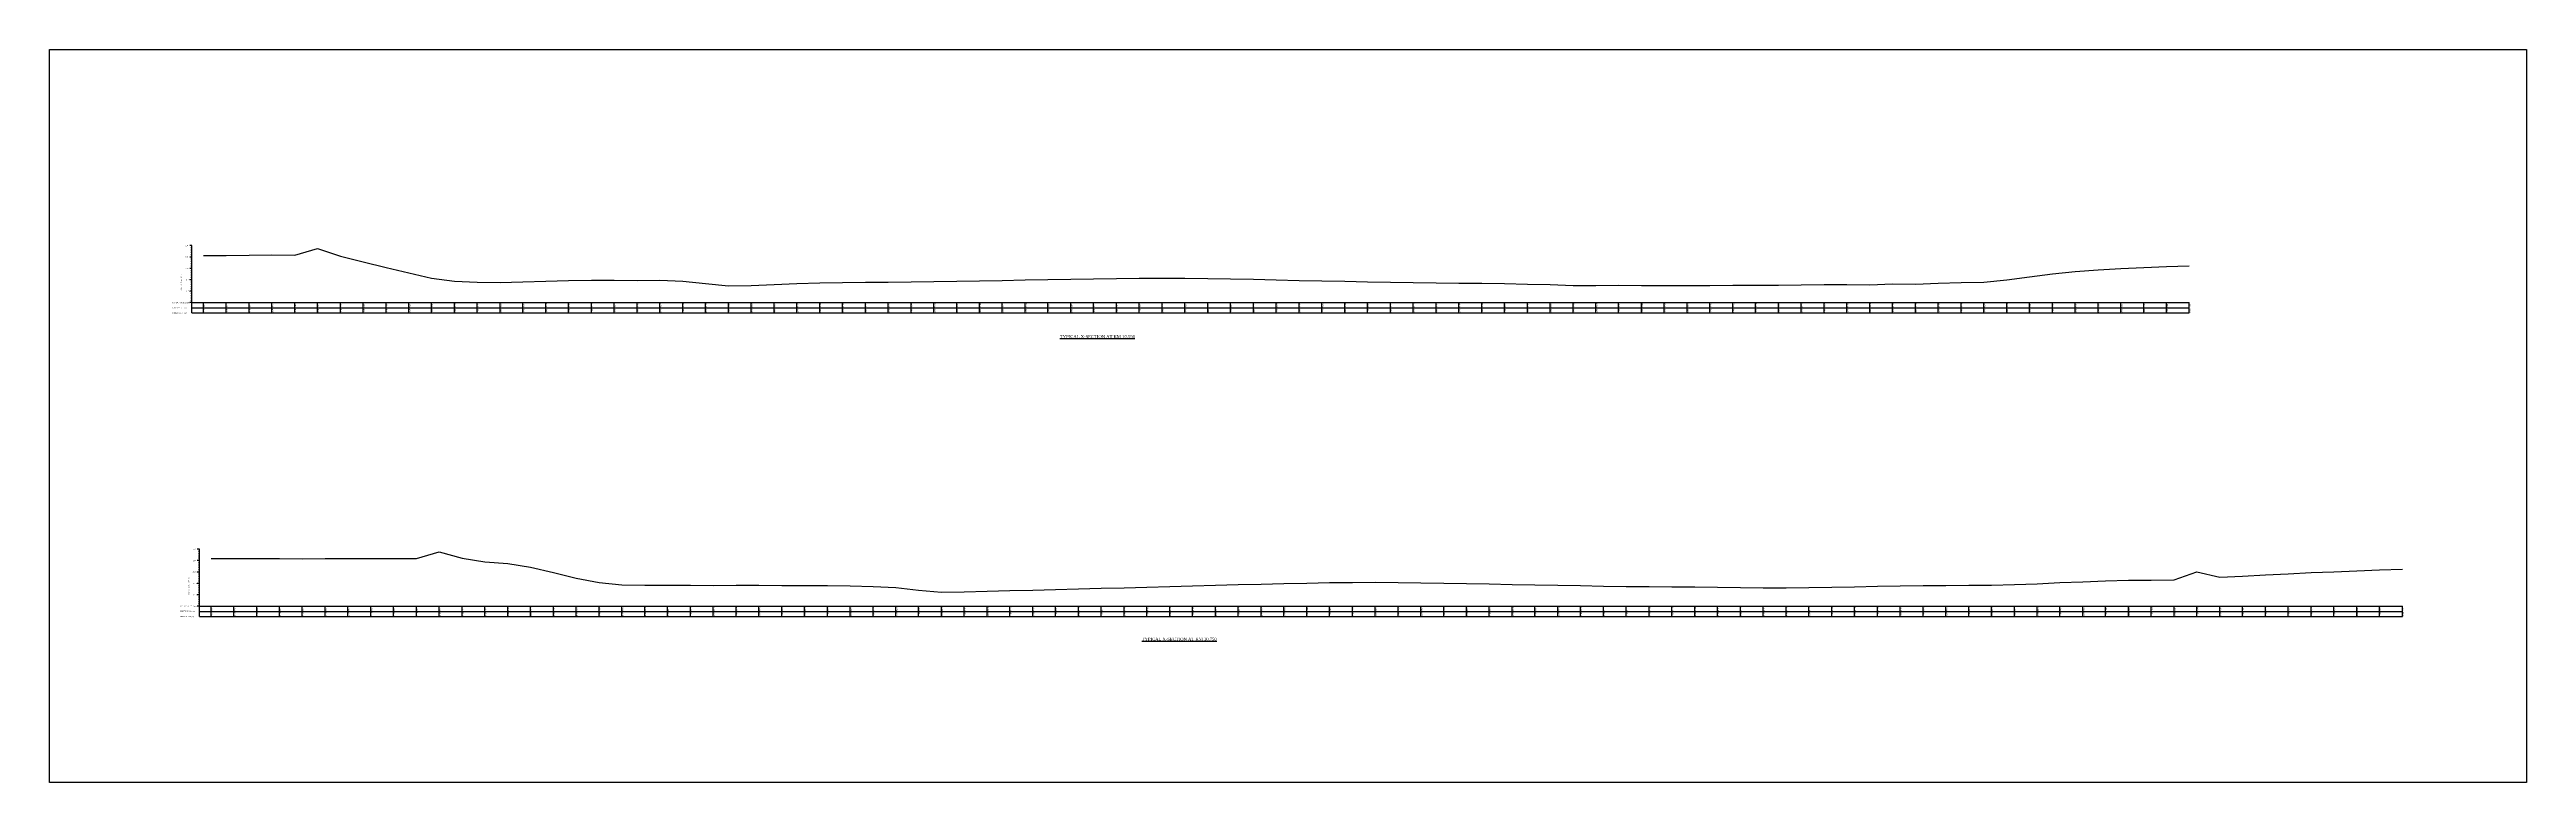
# Model space of a CAD drawing. Header units: metres. Extents: x -148477 to 168932, y -55673 to -2736.
# Drawn here: x -33064 to -31979, y -16709 to -16388 of the extents above; entities that cross this region are included whole.
import ezdxf

# ---------------------------------------------------------------- set-up
doc = ezdxf.new("R2010")
doc.units = ezdxf.units.M
doc.styles.add('liza', font='times.ttf', dxfattribs={"height": 2})
doc.styles.get("Standard").update_dxf_attribs({"font": 'times.ttf'})

msp = doc.modelspace()

# ---------------------------------------------------------------- linework, layer by layer
at = {"linetype": 'Continuous', "lineweight": -3, "ltscale": 0.5}
for p, q in [((-33001.3964, -16473.4748), (-33002.3964, -16473.4748)), ((-33001.3964, -16478.4748), (-33002.3964, -16478.4748)), ((-33001.3964, -16474.4748), (-33001.8964, -16474.4748)), ((-33001.3964, -16475.4748), (-33001.8964, -16475.4748)), ((-33001.3964, -16476.4748), (-33001.8964, -16476.4748)), ((-33001.3964, -16477.4748), (-33001.8964, -16477.4748)), ((-33001.3964, -16479.4748), (-33001.8964, -16479.4748)), ((-33001.3964, -16480.4748), (-33001.8964, -16480.4748)), ((-33001.3964, -16481.4748), (-33001.8964, -16481.4748)), ((-33001.3964, -16482.4748), (-33001.8964, -16482.4748)), ((-33001.3964, -16502.9748), (-33001.3964, -16473.4748)), ((-33001.3964, -16483.4748), (-33002.3964, -16483.4748)), ((-33001.3964, -16488.4748), (-33002.3964, -16488.4748)), ((-33001.3964, -16484.4748), (-33001.8964, -16484.4748)), ((-33001.3964, -16485.4748), (-33001.8964, -16485.4748)), ((-33001.3964, -16486.4748), (-33001.8964, -16486.4748)), ((-33001.3964, -16487.4748), (-33001.8964, -16487.4748)), ((-33001.3964, -16489.4748), (-33001.8964, -16489.4748)), ((-33001.3964, -16490.4748), (-33001.8964, -16490.4748)), ((-33001.3964, -16491.4748), (-33001.8964, -16491.4748)), ((-33001.3964, -16492.4748), (-33001.8964, -16492.4748)), ((-33001.3964, -16493.4748), (-33002.3964, -16493.4748)), ((-33001.3964, -16498.4748), (-33002.3964, -16498.4748)), ((-33001.3964, -16494.4748), (-33001.8964, -16494.4748)), ((-33001.3964, -16495.4748), (-33001.8964, -16495.4748)), ((-33001.3964, -16496.4748), (-33001.8964, -16496.4748)), ((-33001.3964, -16497.4748), (-33001.8964, -16497.4748)), ((-33001.3964, -16498.4748), (-32126.3964, -16498.4748)), ((-33001.3964, -16500.7248), (-32126.3964, -16500.7248)), ((-33001.3964, -16502.9748), (-32126.3964, -16502.9748)), ((-32996.3964, -16502.9748), (-32996.3964, -16498.4748)), ((-32986.3964, -16502.9748), (-32986.3964, -16498.4748)), ((-32976.3964, -16502.9748), (-32976.3964, -16498.4748)), ((-32966.3964, -16502.9748), (-32966.3964, -16498.4748)), ((-32956.3964, -16502.9748), (-32956.3964, -16498.4748)), ((-32946.3964, -16502.9748), (-32946.3964, -16498.4748)), ((-32936.3964, -16502.9748), (-32936.3964, -16498.4748)), ((-32926.3964, -16502.9748), (-32926.3964, -16498.4748)), ((-32916.3964, -16502.9748), (-32916.3964, -16498.4748)), ((-32906.3964, -16502.9748), (-32906.3964, -16498.4748)), ((-32896.3964, -16502.9748), (-32896.3964, -16498.4748)), ((-32886.3964, -16502.9748), (-32886.3964, -16498.4748)), ((-32876.3964, -16502.9748), (-32876.3964, -16498.4748)), ((-32866.3964, -16502.9748), (-32866.3964, -16498.4748)), ((-32856.3964, -16502.9748), (-32856.3964, -16498.4748)), ((-32846.3964, -16502.9748), (-32846.3964, -16498.4748)), ((-32836.3964, -16502.9748), (-32836.3964, -16498.4748)), ((-32826.3964, -16502.9748), (-32826.3964, -16498.4748)), ((-32816.3964, -16502.9748), (-32816.3964, -16498.4748)), ((-32806.3964, -16502.9748), (-32806.3964, -16498.4748)), ((-32796.3964, -16502.9748), (-32796.3964, -16498.4748)), ((-32786.3964, -16502.9748), (-32786.3964, -16498.4748)), ((-32776.3964, -16502.9748), (-32776.3964, -16498.4748)), ((-32766.3964, -16502.9748), (-32766.3964, -16498.4748)), ((-32756.3964, -16502.9748), (-32756.3964, -16498.4748)), ((-32746.3964, -16502.9748), (-32746.3964, -16498.4748)), ((-32736.3964, -16502.9748), (-32736.3964, -16498.4748)), ((-32726.3964, -16502.9748), (-32726.3964, -16498.4748)), ((-32716.3964, -16502.9748), (-32716.3964, -16498.4748)), ((-32706.3964, -16502.9748), (-32706.3964, -16498.4748)), ((-32696.3964, -16502.9748), (-32696.3964, -16498.4748)), ((-32686.3964, -16502.9748), (-32686.3964, -16498.4748)), ((-32676.3964, -16502.9748), (-32676.3964, -16498.4748)), ((-32666.3964, -16502.9748), (-32666.3964, -16498.4748)), ((-32656.3964, -16502.9748), (-32656.3964, -16498.4748)), ((-32646.3964, -16502.9748), (-32646.3964, -16498.4748)), ((-32636.3964, -16502.9748), (-32636.3964, -16498.4748)), ((-32626.3964, -16502.9748), (-32626.3964, -16498.4748)), ((-32616.3964, -16502.9748), (-32616.3964, -16498.4748)), ((-32606.3964, -16502.9748), (-32606.3964, -16498.4748)), ((-32596.3964, -16502.9748), (-32596.3964, -16498.4748)), ((-32586.3964, -16502.9748), (-32586.3964, -16498.4748)), ((-32576.3964, -16502.9748), (-32576.3964, -16498.4748)), ((-32566.3964, -16502.9748), (-32566.3964, -16498.4748)), ((-32556.3964, -16502.9748), (-32556.3964, -16498.4748)), ((-32546.3964, -16502.9748), (-32546.3964, -16498.4748)), ((-32536.3964, -16502.9748), (-32536.3964, -16498.4748)), ((-32526.3964, -16502.9748), (-32526.3964, -16498.4748)), ((-32516.3964, -16502.9748), (-32516.3964, -16498.4748)), ((-32506.3964, -16502.9748), (-32506.3964, -16498.4748)), ((-32496.3964, -16502.9748), (-32496.3964, -16498.4748)), ((-32486.3964, -16502.9748), (-32486.3964, -16498.4748)), ((-32476.3964, -16502.9748), (-32476.3964, -16498.4748)), ((-32466.3964, -16502.9748), (-32466.3964, -16498.4748)), ((-32456.3964, -16502.9748), (-32456.3964, -16498.4748)), ((-32446.3964, -16502.9748), (-32446.3964, -16498.4748)), ((-32436.3964, -16502.9748), (-32436.3964, -16498.4748)), ((-32426.3964, -16502.9748), (-32426.3964, -16498.4748)), ((-32416.3964, -16502.9748), (-32416.3964, -16498.4748)), ((-32406.3964, -16502.9748), (-32406.3964, -16498.4748)), ((-32396.3964, -16502.9748), (-32396.3964, -16498.4748)), ((-32386.3964, -16502.9748), (-32386.3964, -16498.4748)), ((-32376.3964, -16502.9748), (-32376.3964, -16498.4748)), ((-32366.3964, -16502.9748), (-32366.3964, -16498.4748)), ((-32356.3964, -16502.9748), (-32356.3964, -16498.4748)), ((-32346.3964, -16502.9748), (-32346.3964, -16498.4748)), ((-32336.3964, -16502.9748), (-32336.3964, -16498.4748)), ((-32326.3964, -16502.9748), (-32326.3964, -16498.4748)), ((-32316.3964, -16502.9748), (-32316.3964, -16498.4748)), ((-32306.3964, -16502.9748), (-32306.3964, -16498.4748)), ((-32296.3964, -16502.9748), (-32296.3964, -16498.4748)), ((-32286.3964, -16502.9748), (-32286.3964, -16498.4748)), ((-32276.3964, -16502.9748), (-32276.3964, -16498.4748)), ((-32266.3964, -16502.9748), (-32266.3964, -16498.4748)), ((-32256.3964, -16502.9748), (-32256.3964, -16498.4748)), ((-32246.3964, -16502.9748), (-32246.3964, -16498.4748)), ((-32236.3964, -16502.9748), (-32236.3964, -16498.4748)), ((-32226.3964, -16502.9748), (-32226.3964, -16498.4748)), ((-32216.3964, -16502.9748), (-32216.3964, -16498.4748)), ((-32206.3964, -16502.9748), (-32206.3964, -16498.4748)), ((-32196.3964, -16502.9748), (-32196.3964, -16498.4748)), ((-32186.3964, -16502.9748), (-32186.3964, -16498.4748)), ((-32176.3964, -16502.9748), (-32176.3964, -16498.4748)), ((-32166.3964, -16502.9748), (-32166.3964, -16498.4748)), ((-32156.3964, -16502.9748), (-32156.3964, -16498.4748)), ((-32146.3964, -16502.9748), (-32146.3964, -16498.4748)), ((-32136.3964, -16502.9748), (-32136.3964, -16498.4748)), ((-32126.3964, -16502.9748), (-32126.3964, -16498.4748)), ((-32998.0522, -16606.4967), (-32999.0522, -16606.4967)), ((-32998.0522, -16611.4967), (-32999.0522, -16611.4967)), ((-32998.0522, -16607.4967), (-32998.5522, -16607.4967)), ((-32998.0522, -16608.4967), (-32998.5522, -16608.4967)), ((-32998.0522, -16609.4967), (-32998.5522, -16609.4967)), ((-32998.0522, -16610.4967), (-32998.5522, -16610.4967)), ((-32998.0522, -16612.4967), (-32998.5522, -16612.4967)), ((-32998.0522, -16635.9967), (-32998.0522, -16606.4967)), ((-32998.0522, -16616.4967), (-32999.0522, -16616.4967)), ((-32998.0522, -16621.4967), (-32999.0522, -16621.4967)), ((-32998.0522, -16613.4967), (-32998.5522, -16613.4967)), ((-32998.0522, -16614.4967), (-32998.5522, -16614.4967)), ((-32998.0522, -16615.4967), (-32998.5522, -16615.4967)), ((-32998.0522, -16617.4967), (-32998.5522, -16617.4967)), ((-32998.0522, -16618.4967), (-32998.5522, -16618.4967)), ((-32998.0522, -16619.4967), (-32998.5522, -16619.4967)), ((-32998.0522, -16620.4967), (-32998.5522, -16620.4967)), ((-32998.0522, -16622.4967), (-32998.5522, -16622.4967)), ((-32998.0522, -16623.4967), (-32998.5522, -16623.4967)), ((-32998.0522, -16626.4967), (-32999.0522, -16626.4967)), ((-32998.0522, -16631.4967), (-32999.0522, -16631.4967)), ((-32998.0522, -16624.4967), (-32998.5522, -16624.4967)), ((-32998.0522, -16625.4967), (-32998.5522, -16625.4967)), ((-32998.0522, -16627.4967), (-32998.5522, -16627.4967)), ((-32998.0522, -16628.4967), (-32998.5522, -16628.4967)), ((-32998.0522, -16629.4967), (-32998.5522, -16629.4967)), ((-32998.0522, -16630.4967), (-32998.5522, -16630.4967)), ((-32998.0522, -16631.4967), (-32033.0522, -16631.4967)), ((-32998.0522, -16633.7467), (-32033.0522, -16633.7467)), ((-32993.0522, -16635.9967), (-32993.0522, -16631.4967)), ((-32983.0522, -16635.9967), (-32983.0522, -16631.4967)), ((-32973.0522, -16635.9967), (-32973.0522, -16631.4967)), ((-32963.0522, -16635.9967), (-32963.0522, -16631.4967)), ((-32953.0522, -16635.9967), (-32953.0522, -16631.4967)), ((-32943.0522, -16635.9967), (-32943.0522, -16631.4967)), ((-32933.0522, -16635.9967), (-32933.0522, -16631.4967)), ((-32923.0522, -16635.9967), (-32923.0522, -16631.4967)), ((-32913.0522, -16635.9967), (-32913.0522, -16631.4967)), ((-32903.0522, -16635.9967), (-32903.0522, -16631.4967)), ((-32893.0522, -16635.9967), (-32893.0522, -16631.4967)), ((-32883.0522, -16635.9967), (-32883.0522, -16631.4967)), ((-32873.0522, -16635.9967), (-32873.0522, -16631.4967)), ((-32863.0522, -16635.9967), (-32863.0522, -16631.4967)), ((-32853.0522, -16635.9967), (-32853.0522, -16631.4967)), ((-32843.0522, -16635.9967), (-32843.0522, -16631.4967)), ((-32833.0522, -16635.9967), (-32833.0522, -16631.4967)), ((-32823.0522, -16635.9967), (-32823.0522, -16631.4967)), ((-32813.0522, -16635.9967), (-32813.0522, -16631.4967)), ((-32803.0522, -16635.9967), (-32803.0522, -16631.4967)), ((-32793.0522, -16635.9967), (-32793.0522, -16631.4967)), ((-32783.0522, -16635.9967), (-32783.0522, -16631.4967)), ((-32773.0522, -16635.9967), (-32773.0522, -16631.4967)), ((-32763.0522, -16635.9967), (-32763.0522, -16631.4967)), ((-32753.0522, -16635.9967), (-32753.0522, -16631.4967)), ((-32743.0522, -16635.9967), (-32743.0522, -16631.4967)), ((-32733.0522, -16635.9967), (-32733.0522, -16631.4967)), ((-32723.0522, -16635.9967), (-32723.0522, -16631.4967)), ((-32713.0522, -16635.9967), (-32713.0522, -16631.4967)), ((-32703.0522, -16635.9967), (-32703.0522, -16631.4967)), ((-32693.0522, -16635.9967), (-32693.0522, -16631.4967)), ((-32683.0522, -16635.9967), (-32683.0522, -16631.4967)), ((-32673.0522, -16635.9967), (-32673.0522, -16631.4967)), ((-32663.0522, -16635.9967), (-32663.0522, -16631.4967)), ((-32653.0522, -16635.9967), (-32653.0522, -16631.4967)), ((-32643.0522, -16635.9967), (-32643.0522, -16631.4967)), ((-32633.0522, -16635.9967), (-32633.0522, -16631.4967)), ((-32623.0522, -16635.9967), (-32623.0522, -16631.4967)), ((-32613.0522, -16635.9967), (-32613.0522, -16631.4967)), ((-32603.0522, -16635.9967), (-32603.0522, -16631.4967)), ((-32593.0522, -16635.9967), (-32593.0522, -16631.4967)), ((-32583.0522, -16635.9967), (-32583.0522, -16631.4967)), ((-32573.0522, -16635.9967), (-32573.0522, -16631.4967)), ((-32563.0522, -16635.9967), (-32563.0522, -16631.4967)), ((-32553.0522, -16635.9967), (-32553.0522, -16631.4967)), ((-32543.0522, -16635.9967), (-32543.0522, -16631.4967)), ((-32533.0522, -16635.9967), (-32533.0522, -16631.4967)), ((-32523.0522, -16635.9967), (-32523.0522, -16631.4967)), ((-32513.0522, -16635.9967), (-32513.0522, -16631.4967)), ((-32503.0522, -16635.9967), (-32503.0522, -16631.4967)), ((-32493.0522, -16635.9967), (-32493.0522, -16631.4967)), ((-32483.0522, -16635.9967), (-32483.0522, -16631.4967)), ((-32473.0522, -16635.9967), (-32473.0522, -16631.4967)), ((-32463.0522, -16635.9967), (-32463.0522, -16631.4967)), ((-32453.0522, -16635.9967), (-32453.0522, -16631.4967)), ((-32443.0522, -16635.9967), (-32443.0522, -16631.4967)), ((-32433.0522, -16635.9967), (-32433.0522, -16631.4967)), ((-32423.0522, -16635.9967), (-32423.0522, -16631.4967)), ((-32413.0522, -16635.9967), (-32413.0522, -16631.4967)), ((-32403.0522, -16635.9967), (-32403.0522, -16631.4967)), ((-32393.0522, -16635.9967), (-32393.0522, -16631.4967)), ((-32383.0522, -16635.9967), (-32383.0522, -16631.4967)), ((-32373.0522, -16635.9967), (-32373.0522, -16631.4967)), ((-32363.0522, -16635.9967), (-32363.0522, -16631.4967)), ((-32353.0522, -16635.9967), (-32353.0522, -16631.4967)), ((-32343.0522, -16635.9967), (-32343.0522, -16631.4967)), ((-32333.0522, -16635.9967), (-32333.0522, -16631.4967)), ((-32323.0522, -16635.9967), (-32323.0522, -16631.4967)), ((-32313.0522, -16635.9967), (-32313.0522, -16631.4967)), ((-32303.0522, -16635.9967), (-32303.0522, -16631.4967)), ((-32293.0522, -16635.9967), (-32293.0522, -16631.4967)), ((-32283.0522, -16635.9967), (-32283.0522, -16631.4967)), ((-32273.0522, -16635.9967), (-32273.0522, -16631.4967)), ((-32263.0522, -16635.9967), (-32263.0522, -16631.4967)), ((-32253.0522, -16635.9967), (-32253.0522, -16631.4967)), ((-32243.0522, -16635.9967), (-32243.0522, -16631.4967)), ((-32233.0522, -16635.9967), (-32233.0522, -16631.4967)), ((-32223.0522, -16635.9967), (-32223.0522, -16631.4967)), ((-32213.0522, -16635.9967), (-32213.0522, -16631.4967)), ((-32203.0522, -16635.9967), (-32203.0522, -16631.4967)), ((-32193.0522, -16635.9967), (-32193.0522, -16631.4967)), ((-32183.0522, -16635.9967), (-32183.0522, -16631.4967)), ((-32173.0522, -16635.9967), (-32173.0522, -16631.4967)), ((-32163.0522, -16635.9967), (-32163.0522, -16631.4967)), ((-32153.0522, -16635.9967), (-32153.0522, -16631.4967)), ((-32143.0522, -16635.9967), (-32143.0522, -16631.4967)), ((-32133.0522, -16635.9967), (-32133.0522, -16631.4967)), ((-32123.0522, -16635.9967), (-32123.0522, -16631.4967)), ((-32113.0522, -16635.9967), (-32113.0522, -16631.4967)), ((-32103.0522, -16635.9967), (-32103.0522, -16631.4967)), ((-32093.0522, -16635.9967), (-32093.0522, -16631.4967)), ((-32083.0522, -16635.9967), (-32083.0522, -16631.4967)), ((-32073.0522, -16635.9967), (-32073.0522, -16631.4967)), ((-32063.0522, -16635.9967), (-32063.0522, -16631.4967)), ((-32053.0522, -16635.9967), (-32053.0522, -16631.4967)), ((-32043.0522, -16635.9967), (-32043.0522, -16631.4967)), ((-32033.0522, -16635.9967), (-32033.0522, -16631.4967)), ((-32998.0522, -16635.9967), (-32033.0522, -16635.9967))]:
    msp.add_line(p, q, dxfattribs=at)
at = {"color": 6, "linetype": 'Continuous', "lineweight": -3, "ltscale": 0.5}
msp.add_lwpolyline([(-33063.7964, -16387.5615), (-31978.7028, -16387.5615), (-31978.7028, -16708.7117), (-33063.7964, -16708.7117)], close=True, dxfattribs=at)
at = {"linetype": 'Continuous', "lineweight": -3, "ltscale": 0.5}
for points in [[(-32996.3964, -16477.8148), (-32986.3964, -16477.7648), (-32976.3964, -16477.6648), (-32966.3964, -16477.5848), (-32956.3964, -16477.5948), (-32946.3964, -16474.7148), (-32936.3964, -16478.0348), (-32926.3964, -16480.5648), (-32916.3964, -16483.1248), (-32906.3964, -16485.4648), (-32896.3964, -16487.7648), (-32886.3964, -16489.1048), (-32876.3964, -16489.5248), (-32866.3964, -16489.6248), (-32856.3964, -16489.3248), (-32846.3964, -16489.1148), (-32836.3964, -16488.8048), (-32826.3964, -16488.6448), (-32816.3964, -16488.6548), (-32806.3964, -16488.7448), (-32796.3964, -16488.6348), (-32786.3964, -16488.9848), (-32776.3964, -16490.0348), (-32766.3964, -16491.0448), (-32756.3964, -16490.9748), (-32746.3964, -16490.4948), (-32736.3964, -16490.0548), (-32726.3964, -16489.8048), (-32716.3964, -16489.6748), (-32706.3964, -16489.5648), (-32696.3964, -16489.4548), (-32686.3964, -16489.3348), (-32676.3964, -16489.1948), (-32666.3964, -16489.0448), (-32656.3964, -16488.8848), (-32646.3964, -16488.6948), (-32636.3964, -16488.4948), (-32626.3964, -16488.3148), (-32616.3964, -16488.1548), (-32606.3964, -16487.9948), (-32596.3964, -16487.8348), (-32586.3964, -16487.7448), (-32576.3964, -16487.7048), (-32566.3964, -16487.7448), (-32556.3964, -16487.8248), (-32546.3964, -16487.9948), (-32536.3964, -16488.2048), (-32526.3964, -16488.4748), (-32516.3964, -16488.7048), (-32506.3964, -16488.9048), (-32496.3964, -16489.1148), (-32486.3964, -16489.3048), (-32476.3964, -16489.4448), (-32466.3964, -16489.6448), (-32456.3964, -16489.8148), (-32446.3964, -16489.9348), (-32436.3964, -16490.0048), (-32426.3964, -16490.1448), (-32416.3964, -16490.3648), (-32406.3964, -16490.5148), (-32396.3964, -16490.8848), (-32386.3964, -16490.9848), (-32376.3964, -16490.8448), (-32366.3964, -16490.8848), (-32356.3964, -16490.9748), (-32346.3964, -16491.0048), (-32336.3964, -16490.9048), (-32326.3964, -16490.8048), (-32316.3964, -16490.7648), (-32306.3964, -16490.7448), (-32296.3964, -16490.6948), (-32286.3964, -16490.5048), (-32276.3964, -16490.4648), (-32266.3964, -16490.6148), (-32256.3964, -16490.2648), (-32246.3964, -16490.3148), (-32236.3964, -16489.9648), (-32226.3964, -16489.6048), (-32216.3964, -16489.4548), (-32206.3964, -16488.5048), (-32196.3964, -16487.1548), (-32186.3964, -16485.8548), (-32176.3964, -16484.8748), (-32166.3964, -16484.1248), (-32156.3964, -16483.4948), (-32146.3964, -16483.0248), (-32136.3964, -16482.6148), (-32126.3964, -16482.4048)], [(-32993.0522, -16610.5667), (-32983.0522, -16610.5767), (-32973.0522, -16610.5867), (-32963.0522, -16610.6267), (-32953.0522, -16610.6667), (-32943.0522, -16610.6167), (-32933.0522, -16610.5667), (-32923.0522, -16610.6067), (-32913.0522, -16610.6467), (-32903.0522, -16610.5667), (-32893.0522, -16607.7267), (-32883.0522, -16610.4267), (-32873.0522, -16612.0667), (-32863.0522, -16612.8267), (-32853.0522, -16614.3867), (-32843.0522, -16616.6867), (-32833.0522, -16619.1867), (-32823.0522, -16621.0667), (-32813.0522, -16622.1167), (-32803.0522, -16622.2667), (-32793.0522, -16622.2067), (-32783.0522, -16622.2867), (-32773.0522, -16622.4167), (-32763.0522, -16622.2267), (-32753.0522, -16622.1867), (-32743.0522, -16622.3367), (-32733.0522, -16622.4367), (-32723.0522, -16622.4567), (-32713.0522, -16622.5767), (-32703.0522, -16622.8267), (-32693.0522, -16623.2267), (-32683.0522, -16624.3867), (-32673.0522, -16625.2567), (-32663.0522, -16625.1467), (-32653.0522, -16624.9367), (-32643.0522, -16624.6667), (-32633.0522, -16624.3967), (-32623.0522, -16624.1167), (-32613.0522, -16623.8567), (-32603.0522, -16623.6167), (-32593.0522, -16623.3667), (-32583.0522, -16623.1167), (-32573.0522, -16622.8467), (-32563.0522, -16622.5667), (-32553.0522, -16622.3067), (-32543.0522, -16622.0367), (-32533.0522, -16621.7867), (-32523.0522, -16621.5367), (-32513.0522, -16621.3167), (-32503.0522, -16621.1467), (-32493.0522, -16621.0267), (-32483.0522, -16620.9767), (-32473.0522, -16621.0267), (-32463.0522, -16621.1667), (-32453.0522, -16621.3267), (-32443.0522, -16621.5267), (-32433.0522, -16621.7467), (-32423.0522, -16621.9467), (-32413.0522, -16622.1367), (-32403.0522, -16622.2967), (-32393.0522, -16622.4667), (-32383.0522, -16622.6567), (-32373.0522, -16622.8367), (-32363.0522, -16622.9167), (-32353.0522, -16622.9267), (-32343.0522, -16622.9767), (-32333.0522, -16623.1467), (-32323.0522, -16623.3067), (-32313.0522, -16623.3767), (-32303.0522, -16623.3667), (-32293.0522, -16623.2367), (-32283.0522, -16623.0667), (-32273.0522, -16622.9267), (-32263.0522, -16622.7667), (-32253.0522, -16622.5767), (-32243.0522, -16622.4667), (-32233.0522, -16622.3867), (-32223.0522, -16622.2867), (-32213.0522, -16622.2067), (-32203.0522, -16622.0067), (-32193.0522, -16621.6067), (-32183.0522, -16621.1467), (-32173.0522, -16620.8167), (-32163.0522, -16620.4167), (-32153.0522, -16620.1267), (-32143.0522, -16620.1367), (-32133.0522, -16619.8867), (-32123.0522, -16616.4367), (-32113.0522, -16618.7967), (-32103.0522, -16618.2767), (-32093.0522, -16617.7667), (-32083.0522, -16617.2467), (-32073.0522, -16616.7767), (-32063.0522, -16616.3667), (-32053.0522, -16615.9867), (-32043.0522, -16615.5867), (-32033.0522, -16615.1967)]]:
    msp.add_lwpolyline(points, dxfattribs=at)

# ---------------------------------------------------------------- texts
at = {"linetype": 'Continuous', "lineweight": -3, "ltscale": 0.5, "char_height": 0.5, "attachment_point": 1, "style": 'liza'}
for s, insert, width in [('0.00', (-33004.3964, -16478.2248), 2), ('5.00', (-33004.3964, -16473.2248), 2), ('-5.00', (-33004.3964, -16483.2248), 2), ('-10.00', (-33004.3964, -16488.2248), 2), ('-15.00', (-33004.3964, -16493.2248), 2), ('DATUM AT -20.00 (m)', (-33009.8964, -16498.2248), 7.5), ('EXISTING R.L. (m)', (-33009.8964, -16500.4748), 7.5), ('DISTANCE IN (m)', (-33009.8964, -16502.7248), 7.5), ('0.00', (-33001.0522, -16611.2467), 2), ('5.00', (-33001.0522, -16606.2467), 2), ('-5.00', (-33001.0522, -16616.2467), 2), ('-10.00', (-33001.0522, -16621.2467), 2), ('DATUM AT -20.00 (m)', (-33006.5522, -16631.2467), 7.5), ('EXISTING R.L. (m)', (-33006.5522, -16633.4967), 7.5), ('-15.00', (-33001.0522, -16626.2467), 2), ('DISTANCE IN (m)', (-33006.5522, -16635.7467), 7.5)]:
    msp.add_mtext(s, dxfattribs=dict(at, insert=insert, width=width))
at = {"linetype": 'Continuous', "lineweight": -3, "ltscale": 0.5, "char_height": 0.5, "attachment_point": 1, "rotation": 90, "style": 'liza'}
for s, insert, width in [('ELEVATION (m PWD)', (-33006.3964, -16493.4748), 10), ('0.66', (-32996.2964, -16500.6248), 2.15), ('0.00', (-32996.2964, -16502.8748), 2.15), ('0.71', (-32986.2964, -16500.6248), 2.15), ('10.00', (-32986.2964, -16502.8748), 2.15), ('0.81', (-32976.2964, -16500.6248), 2.15), ('20.00', (-32976.2964, -16502.8748), 2.15), ('0.89', (-32966.2964, -16500.6248), 2.15), ('30.00', (-32966.2964, -16502.8748), 2.15), ('0.88', (-32956.2964, -16500.6248), 2.15), ('40.00', (-32956.2964, -16502.8748), 2.15), ('50.00', (-32946.2964, -16502.8748), 2.15), ('3.76', (-32946.2964, -16500.6248), 2.15), ('0.44', (-32936.2964, -16500.6248), 2.15), ('60.00', (-32936.2964, -16502.8748), 2.15), ('-2.09', (-32926.2964, -16500.6248), 2.15), ('70.00', (-32926.2964, -16502.8748), 2.15), ('80.00', (-32916.2964, -16502.8748), 2.15), ('-4.65', (-32916.2964, -16500.6248), 2.15), ('90.00', (-32906.2964, -16502.8748), 2.15), ('-6.99', (-32906.2964, -16500.6248), 2.15), ('100.00', (-32896.2964, -16502.8748), 2.15), ('-9.29', (-32896.2964, -16500.6248), 2.15), ('-10.63', (-32886.2964, -16500.6248), 2.15), ('110.00', (-32886.2964, -16502.8748), 2.15), ('-11.05', (-32876.2964, -16500.6248), 2.15), ('120.00', (-32876.2964, -16502.8748), 2.15), ('130.00', (-32866.2964, -16502.8748), 2.15), ('-11.15', (-32866.2964, -16500.6248), 2.15), ('-10.85', (-32856.2964, -16500.6248), 2.15), ('140.00', (-32856.2964, -16502.8748), 2.15), ('-10.64', (-32846.2964, -16500.6248), 2.15), ('150.00', (-32846.2964, -16502.8748), 2.15), ('-10.33', (-32836.2964, -16500.6248), 2.15), ('160.00', (-32836.2964, -16502.8748), 2.15), ('-10.17', (-32826.2964, -16500.6248), 2.15), ('170.00', (-32826.2964, -16502.8748), 2.15), ('-10.18', (-32816.2964, -16500.6248), 2.15), ('180.00', (-32816.2964, -16502.8748), 2.15), ('-10.27', (-32806.2964, -16500.6248), 2.15), ('190.00', (-32806.2964, -16502.8748), 2.15), ('-10.16', (-32796.2964, -16500.6248), 2.15), ('200.00', (-32796.2964, -16502.8748), 2.15), ('-10.51', (-32786.2964, -16500.6248), 2.15), ('210.00', (-32786.2964, -16502.8748), 2.15), ('220.00', (-32776.2964, -16502.8748), 2.15), ('-11.56', (-32776.2964, -16500.6248), 2.15), ('230.00', (-32766.2964, -16502.8748), 2.15), ('-12.57', (-32766.2964, -16500.6248), 2.15), ('-12.50', (-32756.2964, -16500.6248), 2.15), ('240.00', (-32756.2964, -16502.8748), 2.15), ('-12.02', (-32746.2964, -16500.6248), 2.15), ('250.00', (-32746.2964, -16502.8748), 2.15), ('-11.58', (-32736.2964, -16500.6248), 2.15), ('260.00', (-32736.2964, -16502.8748), 2.15), ('270.00', (-32726.2964, -16502.8748), 2.15), ('-11.33', (-32726.2964, -16500.6248), 2.15), ('-11.20', (-32716.2964, -16500.6248), 2.15), ('280.00', (-32716.2964, -16502.8748), 2.15), ('-11.09', (-32706.2964, -16500.6248), 2.15), ('290.00', (-32706.2964, -16502.8748), 2.15), ('-10.98', (-32696.2964, -16500.6248), 2.15), ('300.00', (-32696.2964, -16502.8748), 2.15), ('-10.86', (-32686.2964, -16500.6248), 2.15), ('310.00', (-32686.2964, -16502.8748), 2.15), ('-10.72', (-32676.2964, -16500.6248), 2.15), ('320.00', (-32676.2964, -16502.8748), 2.15), ('-10.57', (-32666.2964, -16500.6248), 2.15), ('330.00', (-32666.2964, -16502.8748), 2.15), ('-10.41', (-32656.2964, -16500.6248), 2.15), ('340.00', (-32656.2964, -16502.8748), 2.15), ('-10.22', (-32646.2964, -16500.6248), 2.15), ('350.00', (-32646.2964, -16502.8748), 2.15), ('-10.02', (-32636.2964, -16500.6248), 2.15), ('360.00', (-32636.2964, -16502.8748), 2.15), ('-9.84', (-32626.2964, -16500.6248), 2.15), ('370.00', (-32626.2964, -16502.8748), 2.15), ('-9.68', (-32616.2964, -16500.6248), 2.15), ('380.00', (-32616.2964, -16502.8748), 2.15), ('390.00', (-32606.2964, -16502.8748), 2.15), ('-9.52', (-32606.2964, -16500.6248), 2.15), ('400.00', (-32596.2964, -16502.8748), 2.15), ('-9.36', (-32596.2964, -16500.6248), 2.15), ('410.00', (-32586.2964, -16502.8748), 2.15), ('-9.27', (-32586.2964, -16500.6248), 2.15), ('420.00', (-32576.2964, -16502.8748), 2.15), ('-9.23', (-32576.2964, -16500.6248), 2.15), ('430.00', (-32566.2964, -16502.8748), 2.15), ('-9.27', (-32566.2964, -16500.6248), 2.15), ('440.00', (-32556.2964, -16502.8748), 2.15), ('-9.35', (-32556.2964, -16500.6248), 2.15), ('450.00', (-32546.2964, -16502.8748), 2.15), ('-9.52', (-32546.2964, -16500.6248), 2.15), ('460.00', (-32536.2964, -16502.8748), 2.15), ('-9.73', (-32536.2964, -16500.6248), 2.15), ('-10.00', (-32526.2964, -16500.6248), 2.15), ('470.00', (-32526.2964, -16502.8748), 2.15), ('-10.23', (-32516.2964, -16500.6248), 2.15), ('480.00', (-32516.2964, -16502.8748), 2.15), ('-10.43', (-32506.2964, -16500.6248), 2.15), ('490.00', (-32506.2964, -16502.8748), 2.15), ('-10.64', (-32496.2964, -16500.6248), 2.15), ('500.00', (-32496.2964, -16502.8748), 2.15), ('-10.83', (-32486.2964, -16500.6248), 2.15), ('510.00', (-32486.2964, -16502.8748), 2.15), ('-10.97', (-32476.2964, -16500.6248), 2.15), ('520.00', (-32476.2964, -16502.8748), 2.15), ('530.00', (-32466.2964, -16502.8748), 2.15), ('-11.17', (-32466.2964, -16500.6248), 2.15), ('540.00', (-32456.2964, -16502.8748), 2.15), ('-11.34', (-32456.2964, -16500.6248), 2.15), ('550.00', (-32446.2964, -16502.8748), 2.15), ('-11.46', (-32446.2964, -16500.6248), 2.15), ('560.00', (-32436.2964, -16502.8748), 2.15), ('-11.53', (-32436.2964, -16500.6248), 2.15), ('570.00', (-32426.2964, -16502.8748), 2.15), ('-11.67', (-32426.2964, -16500.6248), 2.15), ('-11.89', (-32416.2964, -16500.6248), 2.15), ('580.00', (-32416.2964, -16502.8748), 2.15), ('-12.04', (-32406.2964, -16500.6248), 2.15), ('590.00', (-32406.2964, -16502.8748), 2.15), ('600.00', (-32396.2964, -16502.8748), 2.15), ('-12.41', (-32396.2964, -16500.6248), 2.15), ('610.00', (-32386.2964, -16502.8748), 2.15), ('-12.51', (-32386.2964, -16500.6248), 2.15), ('620.00', (-32376.2964, -16502.8748), 2.15), ('-12.37', (-32376.2964, -16500.6248), 2.15), ('630.00', (-32366.2964, -16502.8748), 2.15), ('-12.41', (-32366.2964, -16500.6248), 2.15), ('-12.50', (-32356.2964, -16500.6248), 2.15), ('640.00', (-32356.2964, -16502.8748), 2.15), ('650.00', (-32346.2964, -16502.8748), 2.15), ('-12.53', (-32346.2964, -16500.6248), 2.15), ('660.00', (-32336.2964, -16502.8748), 2.15), ('-12.43', (-32336.2964, -16500.6248), 2.15), ('670.00', (-32326.2964, -16502.8748), 2.15), ('-12.33', (-32326.2964, -16500.6248), 2.15), ('680.00', (-32316.2964, -16502.8748), 2.15), ('-12.29', (-32316.2964, -16500.6248), 2.15), ('690.00', (-32306.2964, -16502.8748), 2.15), ('-12.27', (-32306.2964, -16500.6248), 2.15), ('700.00', (-32296.2964, -16502.8748), 2.15), ('-12.22', (-32296.2964, -16500.6248), 2.15), ('-12.03', (-32286.2964, -16500.6248), 2.15), ('710.00', (-32286.2964, -16502.8748), 2.15), ('720.00', (-32276.2964, -16502.8748), 2.15), ('-11.99', (-32276.2964, -16500.6248), 2.15), ('730.00', (-32266.2964, -16502.8748), 2.15), ('-12.14', (-32266.2964, -16500.6248), 2.15), ('740.00', (-32256.2964, -16502.8748), 2.15), ('-11.79', (-32256.2964, -16500.6248), 2.15), ('-11.84', (-32246.2964, -16500.6248), 2.15), ('750.00', (-32246.2964, -16502.8748), 2.15), ('760.00', (-32236.2964, -16502.8748), 2.15), ('-11.49', (-32236.2964, -16500.6248), 2.15), ('770.00', (-32226.2964, -16502.8748), 2.15), ('-11.13', (-32226.2964, -16500.6248), 2.15), ('-10.98', (-32216.2964, -16500.6248), 2.15), ('780.00', (-32216.2964, -16502.8748), 2.15), ('-10.03', (-32206.2964, -16500.6248), 2.15), ('790.00', (-32206.2964, -16502.8748), 2.15), ('-8.68', (-32196.2964, -16500.6248), 2.15), ('800.00', (-32196.2964, -16502.8748), 2.15), ('-7.38', (-32186.2964, -16500.6248), 2.15), ('810.00', (-32186.2964, -16502.8748), 2.15), ('-6.40', (-32176.2964, -16500.6248), 2.15), ('820.00', (-32176.2964, -16502.8748), 2.15), ('830.00', (-32166.2964, -16502.8748), 2.15), ('-5.65', (-32166.2964, -16500.6248), 2.15), ('-5.02', (-32156.2964, -16500.6248), 2.15), ('840.00', (-32156.2964, -16502.8748), 2.15), ('850.00', (-32146.2964, -16502.8748), 2.15), ('-4.55', (-32146.2964, -16500.6248), 2.15), ('860.00', (-32136.2964, -16502.8748), 2.15), ('-4.14', (-32136.2964, -16500.6248), 2.15), ('870.00', (-32126.2964, -16502.8748), 2.15), ('-3.93', (-32126.2964, -16500.6248), 2.15), ('ELEVATION (m PWD)', (-33003.0522, -16626.4967), 10), ('0.93', (-32992.9522, -16633.6467), 2.15), ('0.92', (-32982.9522, -16633.6467), 2.15), ('10.00', (-32982.9522, -16635.8967), 2.15), ('0.91', (-32972.9522, -16633.6467), 2.15), ('20.00', (-32972.9522, -16635.8967), 2.15), ('0.87', (-32962.9522, -16633.6467), 2.15), ('30.00', (-32962.9522, -16635.8967), 2.15), ('0.83', (-32952.9522, -16633.6467), 2.15), ('40.00', (-32952.9522, -16635.8967), 2.15), ('0.88', (-32942.9522, -16633.6467), 2.15), ('50.00', (-32942.9522, -16635.8967), 2.15), ('0.93', (-32932.9522, -16633.6467), 2.15), ('60.00', (-32932.9522, -16635.8967), 2.15), ('0.89', (-32922.9522, -16633.6467), 2.15), ('70.00', (-32922.9522, -16635.8967), 2.15), ('0.85', (-32912.9522, -16633.6467), 2.15), ('80.00', (-32912.9522, -16635.8967), 2.15), ('0.93', (-32902.9522, -16633.6467), 2.15), ('90.00', (-32902.9522, -16635.8967), 2.15), ('100.00', (-32892.9522, -16635.8967), 2.15), ('3.77', (-32892.9522, -16633.6467), 2.15), ('1.07', (-32882.9522, -16633.6467), 2.15), ('110.00', (-32882.9522, -16635.8967), 2.15), ('-0.57', (-32872.9522, -16633.6467), 2.15), ('120.00', (-32872.9522, -16635.8967), 2.15), ('130.00', (-32862.9522, -16635.8967), 2.15), ('-1.33', (-32862.9522, -16633.6467), 2.15), ('-2.89', (-32852.9522, -16633.6467), 2.15), ('140.00', (-32852.9522, -16635.8967), 2.15), ('150.00', (-32842.9522, -16635.8967), 2.15), ('-5.19', (-32842.9522, -16633.6467), 2.15), ('160.00', (-32832.9522, -16635.8967), 2.15), ('-7.69', (-32832.9522, -16633.6467), 2.15), ('170.00', (-32822.9522, -16635.8967), 2.15), ('-9.57', (-32822.9522, -16633.6467), 2.15), ('-10.62', (-32812.9522, -16633.6467), 2.15), ('180.00', (-32812.9522, -16635.8967), 2.15), ('-10.77', (-32802.9522, -16633.6467), 2.15), ('190.00', (-32802.9522, -16635.8967), 2.15), ('-10.71', (-32792.9522, -16633.6467), 2.15), ('200.00', (-32792.9522, -16635.8967), 2.15), ('-10.79', (-32782.9522, -16633.6467), 2.15), ('210.00', (-32782.9522, -16635.8967), 2.15), ('-10.92', (-32772.9522, -16633.6467), 2.15), ('220.00', (-32772.9522, -16635.8967), 2.15), ('-10.73', (-32762.9522, -16633.6467), 2.15), ('230.00', (-32762.9522, -16635.8967), 2.15), ('-10.69', (-32752.9522, -16633.6467), 2.15), ('240.00', (-32752.9522, -16635.8967), 2.15), ('-10.84', (-32742.9522, -16633.6467), 2.15), ('250.00', (-32742.9522, -16635.8967), 2.15), ('-10.94', (-32732.9522, -16633.6467), 2.15), ('260.00', (-32732.9522, -16635.8967), 2.15), ('-10.96', (-32722.9522, -16633.6467), 2.15), ('270.00', (-32722.9522, -16635.8967), 2.15), ('-11.08', (-32712.9522, -16633.6467), 2.15), ('280.00', (-32712.9522, -16635.8967), 2.15), ('290.00', (-32702.9522, -16635.8967), 2.15), ('-11.33', (-32702.9522, -16633.6467), 2.15), ('300.00', (-32692.9522, -16635.8967), 2.15), ('-11.73', (-32692.9522, -16633.6467), 2.15), ('-12.89', (-32682.9522, -16633.6467), 2.15), ('310.00', (-32682.9522, -16635.8967), 2.15), ('320.00', (-32672.9522, -16635.8967), 2.15), ('-13.76', (-32672.9522, -16633.6467), 2.15), ('330.00', (-32662.9522, -16635.8967), 2.15), ('-13.65', (-32662.9522, -16633.6467), 2.15), ('340.00', (-32652.9522, -16635.8967), 2.15), ('-13.44', (-32652.9522, -16633.6467), 2.15), ('350.00', (-32642.9522, -16635.8967), 2.15), ('-13.17', (-32642.9522, -16633.6467), 2.15), ('-12.90', (-32632.9522, -16633.6467), 2.15), ('360.00', (-32632.9522, -16635.8967), 2.15), ('370.00', (-32622.9522, -16635.8967), 2.15), ('-12.62', (-32622.9522, -16633.6467), 2.15), ('380.00', (-32612.9522, -16635.8967), 2.15), ('-12.36', (-32612.9522, -16633.6467), 2.15), ('390.00', (-32602.9522, -16635.8967), 2.15), ('-12.12', (-32602.9522, -16633.6467), 2.15), ('-11.87', (-32592.9522, -16633.6467), 2.15), ('400.00', (-32592.9522, -16635.8967), 2.15), ('410.00', (-32582.9522, -16635.8967), 2.15), ('-11.62', (-32582.9522, -16633.6467), 2.15), ('420.00', (-32572.9522, -16635.8967), 2.15), ('-11.35', (-32572.9522, -16633.6467), 2.15), ('-11.07', (-32562.9522, -16633.6467), 2.15), ('430.00', (-32562.9522, -16635.8967), 2.15), ('-10.81', (-32552.9522, -16633.6467), 2.15), ('440.00', (-32552.9522, -16635.8967), 2.15), ('-10.54', (-32542.9522, -16633.6467), 2.15), ('450.00', (-32542.9522, -16635.8967), 2.15), ('-10.29', (-32532.9522, -16633.6467), 2.15), ('460.00', (-32532.9522, -16635.8967), 2.15), ('-10.04', (-32522.9522, -16633.6467), 2.15), ('470.00', (-32522.9522, -16635.8967), 2.15), ('-9.82', (-32512.9522, -16633.6467), 2.15), ('480.00', (-32512.9522, -16635.8967), 2.15), ('490.00', (-32502.9522, -16635.8967), 2.15), ('-9.65', (-32502.9522, -16633.6467), 2.15), ('500.00', (-32492.9522, -16635.8967), 2.15), ('-9.53', (-32492.9522, -16633.6467), 2.15), ('-9.48', (-32482.9522, -16633.6467), 2.15), ('510.00', (-32482.9522, -16635.8967), 2.15), ('520.00', (-32472.9522, -16635.8967), 2.15), ('-9.53', (-32472.9522, -16633.6467), 2.15), ('530.00', (-32462.9522, -16635.8967), 2.15), ('-9.67', (-32462.9522, -16633.6467), 2.15), ('-9.83', (-32452.9522, -16633.6467), 2.15), ('540.00', (-32452.9522, -16635.8967), 2.15), ('-10.03', (-32442.9522, -16633.6467), 2.15), ('550.00', (-32442.9522, -16635.8967), 2.15), ('-10.25', (-32432.9522, -16633.6467), 2.15), ('560.00', (-32432.9522, -16635.8967), 2.15), ('-10.45', (-32422.9522, -16633.6467), 2.15), ('570.00', (-32422.9522, -16635.8967), 2.15), ('-10.64', (-32412.9522, -16633.6467), 2.15), ('580.00', (-32412.9522, -16635.8967), 2.15), ('-10.80', (-32402.9522, -16633.6467), 2.15), ('590.00', (-32402.9522, -16635.8967), 2.15), ('-10.97', (-32392.9522, -16633.6467), 2.15), ('600.00', (-32392.9522, -16635.8967), 2.15), ('610.00', (-32382.9522, -16635.8967), 2.15), ('-11.16', (-32382.9522, -16633.6467), 2.15), ('620.00', (-32372.9522, -16635.8967), 2.15), ('-11.34', (-32372.9522, -16633.6467), 2.15), ('630.00', (-32362.9522, -16635.8967), 2.15), ('-11.42', (-32362.9522, -16633.6467), 2.15), ('640.00', (-32352.9522, -16635.8967), 2.15), ('-11.43', (-32352.9522, -16633.6467), 2.15), ('-11.48', (-32342.9522, -16633.6467), 2.15), ('650.00', (-32342.9522, -16635.8967), 2.15), ('660.00', (-32332.9522, -16635.8967), 2.15), ('-11.65', (-32332.9522, -16633.6467), 2.15), ('-11.81', (-32322.9522, -16633.6467), 2.15), ('670.00', (-32322.9522, -16635.8967), 2.15), ('-11.88', (-32312.9522, -16633.6467), 2.15), ('680.00', (-32312.9522, -16635.8967), 2.15), ('-11.87', (-32302.9522, -16633.6467), 2.15), ('690.00', (-32302.9522, -16635.8967), 2.15), ('700.00', (-32292.9522, -16635.8967), 2.15), ('-11.74', (-32292.9522, -16633.6467), 2.15), ('710.00', (-32282.9522, -16635.8967), 2.15), ('-11.57', (-32282.9522, -16633.6467), 2.15), ('720.00', (-32272.9522, -16635.8967), 2.15), ('-11.43', (-32272.9522, -16633.6467), 2.15), ('730.00', (-32262.9522, -16635.8967), 2.15), ('-11.27', (-32262.9522, -16633.6467), 2.15), ('-11.08', (-32252.9522, -16633.6467), 2.15), ('740.00', (-32252.9522, -16635.8967), 2.15), ('-10.97', (-32242.9522, -16633.6467), 2.15), ('750.00', (-32242.9522, -16635.8967), 2.15), ('-10.89', (-32232.9522, -16633.6467), 2.15), ('760.00', (-32232.9522, -16635.8967), 2.15), ('-10.79', (-32222.9522, -16633.6467), 2.15), ('770.00', (-32222.9522, -16635.8967), 2.15), ('-10.71', (-32212.9522, -16633.6467), 2.15), ('780.00', (-32212.9522, -16635.8967), 2.15), ('-10.51', (-32202.9522, -16633.6467), 2.15), ('790.00', (-32202.9522, -16635.8967), 2.15), ('-10.11', (-32192.9522, -16633.6467), 2.15), ('800.00', (-32192.9522, -16635.8967), 2.15), ('810.00', (-32182.9522, -16635.8967), 2.15), ('-9.65', (-32182.9522, -16633.6467), 2.15), ('820.00', (-32172.9522, -16635.8967), 2.15), ('-9.32', (-32172.9522, -16633.6467), 2.15), ('-8.92', (-32162.9522, -16633.6467), 2.15), ('830.00', (-32162.9522, -16635.8967), 2.15), ('-8.63', (-32152.9522, -16633.6467), 2.15), ('840.00', (-32152.9522, -16635.8967), 2.15), ('-8.64', (-32142.9522, -16633.6467), 2.15), ('850.00', (-32142.9522, -16635.8967), 2.15), ('-8.39', (-32132.9522, -16633.6467), 2.15), ('860.00', (-32132.9522, -16635.8967), 2.15), ('870.00', (-32122.9522, -16635.8967), 2.15), ('-4.94', (-32122.9522, -16633.6467), 2.15), ('-7.30', (-32112.9522, -16633.6467), 2.15), ('880.00', (-32112.9522, -16635.8967), 2.15), ('-6.78', (-32102.9522, -16633.6467), 2.15), ('890.00', (-32102.9522, -16635.8967), 2.15), ('900.00', (-32092.9522, -16635.8967), 2.15), ('-6.27', (-32092.9522, -16633.6467), 2.15), ('910.00', (-32082.9522, -16635.8967), 2.15), ('-5.75', (-32082.9522, -16633.6467), 2.15), ('-5.28', (-32072.9522, -16633.6467), 2.15), ('920.00', (-32072.9522, -16635.8967), 2.15), ('-4.87', (-32062.9522, -16633.6467), 2.15), ('930.00', (-32062.9522, -16635.8967), 2.15), ('940.00', (-32052.9522, -16635.8967), 2.15), ('-4.49', (-32052.9522, -16633.6467), 2.15), ('-4.09', (-32042.9522, -16633.6467), 2.15), ('950.00', (-32042.9522, -16635.8967), 2.15), ('-3.70', (-32032.9522, -16633.6467), 2.15), ('960.00', (-32032.9522, -16635.8967), 2.15), ('0.00', (-32992.9522, -16635.8967), 2.15)]:
    msp.add_mtext(s, dxfattribs=dict(at, insert=insert, width=width))
at = {"color": 0, "linetype": 'ByBlock', "lineweight": 30, "char_height": 1.326841, "width": 81.781813, "attachment_point": 1}
for s, insert in [('{\\LTYPICAL X-SECTION AT KM 10.550}', (-32621.1365, -16512.6586)), ('{\\LTYPICAL X-SECTION AT KM 10.750}', (-32585.3071, -16645.2345))]:
    msp.add_mtext(s, dxfattribs=dict(at, insert=insert))

doc.saveas('drawing.dxf')
